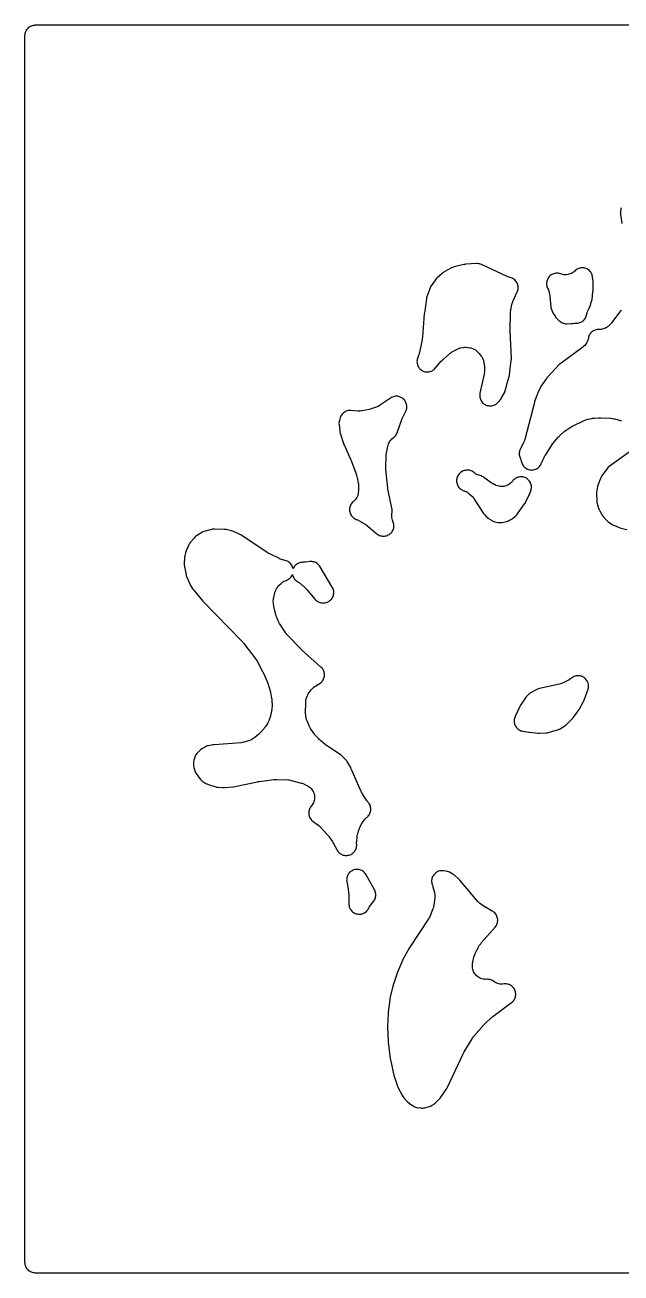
# Model space of a CAD drawing. Header units: millimetres. Extents: x 0 to 300, y 0 to 300.
# Drawn here: x -0.1 to 143.2, y -0.1 to 300.1 of the extents above; entities that cross this region are included whole.
import ezdxf

# ---------------------------------------------------------------- set-up
doc = ezdxf.new("R2010")
doc.units = ezdxf.units.MM
doc.layers.add('CUT', color=7, linetype='CONTINUOUS')

msp = doc.modelspace()

# ---------------------------------------------------------------- linework, layer by layer
at = {"layer": 'CUT'}
for points in [[(297.0775, -0.15), (3, -0.15), (2.4114, -0.15), (2.1053, -0.135), (1.8629, -0.099), (1.6252, -0.0395), (1.3944, 0.0431), (1.1729, 0.1479), (0.9627, 0.2738), (0.7659, 0.4198), (0.5844, 0.5844), (0.4198, 0.7659), (0.2738, 0.9627), (0.1479, 1.1729), (0.0431, 1.3944), (-0.0395, 1.6252), (-0.099, 1.8629), (-0.135, 2.1053), (-0.15, 2.4114), (-0.15, 297.5872), (-0.135, 297.8933), (-0.099, 298.1357), (-0.0395, 298.3734), (0.0431, 298.6041), (0.1479, 298.8256), (0.2738, 299.0358), (0.4198, 299.2326), (0.5844, 299.4142), (0.7659, 299.5787), (0.9627, 299.7247), (1.1729, 299.8507), (1.3944, 299.9554), (1.6252, 300.038), (1.8629, 300.0975), (2.1053, 300.1335), (2.1055, 300.1335), (2.1994, 300.1381), (2.4114, 300.1485), (297.5886, 300.1485)], [(143.182, 256.1521), (143.1476, 255.9074), (143.0737, 255.0935), (143.064, 254.8214), (143.0838, 254.5499), (143.3575, 252.4142)], [(143.199, 231.555), (143.0232, 231.2761), (143.0064, 231.2518), (142.9094, 231.1184), (140.8985, 228.4752), (140.7977, 228.3484), (140.7791, 228.3261), (140.5615, 228.0862), (140.5411, 228.0656), (140.4247, 227.9529), (140.2423, 227.7838), (140.1042, 227.6619), (140.079, 227.6407), (139.8094, 227.436), (139.5462, 227.2743), (139.2685, 227.1392), (138.9789, 227.0319), (138.6801, 226.9536), (138.3751, 226.905), (138.0668, 226.8865), (137.8946, 226.8931), (137.6522, 226.8907), (137.4112, 226.8648), (137.1739, 226.8157), (136.9424, 226.7438), (136.719, 226.6498), (136.5057, 226.5347), (136.3045, 226.3994), (136.1175, 226.2453), (135.9462, 226.0738), (135.7923, 225.8865), (135.6573, 225.6852), (135.5424, 225.4717), (135.4488, 225.2482), (135.3772, 225.0166), (135.3284, 224.7792), (135.3032, 224.6176), (135.2265, 224.3198), (135.1211, 224.031), (134.988, 223.7539), (134.8285, 223.491), (134.6441, 223.245), (134.4365, 223.0182), (134.1858, 222.793), (134.1604, 222.7723), (134.0153, 222.6601), (128.7469, 218.7861), (128.5785, 218.6507), (128.4225, 218.5013), (125.4849, 215.4345), (125.3468, 215.2777), (125.2223, 215.1099), (124.2257, 213.6427), (124.0646, 213.3698), (123.2055, 211.6779), (123.0893, 211.4118), (122.4089, 209.5684), (122.3347, 209.332), (120.0117, 200.4027), (119.959, 200.2194), (119.9488, 200.1869), (119.8158, 199.8296), (119.8024, 199.7983), (119.7224, 199.6252), (118.9638, 198.0861), (118.8686, 197.8671), (118.7947, 197.64), (118.7428, 197.4069), (118.7133, 197.1699), (118.7067, 196.9312), (118.7228, 196.6929), (118.7616, 196.4573), (118.8227, 196.2264), (118.9056, 196.0024), (118.9736, 195.8616), (118.9727, 195.8612), (118.9736, 195.8593), (119.1045, 195.5498), (119.1959, 195.2572), (119.2384, 195.0527), (119.2991, 194.8186), (119.3821, 194.5914), (119.4866, 194.3733), (119.6118, 194.1663), (119.7563, 193.9724), (119.919, 193.7934), (120.0981, 193.6309), (120.2922, 193.4865), (120.4992, 193.3615), (120.7174, 193.2571), (120.9447, 193.1743), (121.1788, 193.1138), (121.4178, 193.0763), (121.6592, 193.062), (121.9009, 193.0711), (122.1406, 193.1035), (122.376, 193.159), (122.605, 193.2369), (122.8254, 193.3366), (123.0351, 193.4571), (123.2322, 193.5973), (123.4148, 193.7559), (123.5812, 193.9314), (123.7299, 194.1222), (123.8594, 194.3264), (123.9686, 194.5422), (123.9929, 194.5966), (124.6899, 196.0826), (124.8042, 196.3066), (124.8869, 196.4559), (125.0161, 196.6718), (126.8119, 199.4568), (126.8998, 199.5871), (126.916, 199.6101), (127.1078, 199.8589), (127.1259, 199.8805), (127.2294, 199.9987), (128.1549, 201.0115), (128.2747, 201.1367), (128.358, 201.2198), (128.4835, 201.3394), (129.45, 202.2183), (129.6391, 202.3792), (129.771, 202.4841), (129.9704, 202.6321), (130.9498, 203.3102), (131.0734, 203.3922), (131.0959, 203.4065), (131.3523, 203.5555), (131.3758, 203.5679), (131.5083, 203.6347), (134.283, 204.9658), (134.4874, 205.0564), (134.5243, 205.0715), (134.9474, 205.2155), (134.9857, 205.226), (135.203, 205.2789), (136.1478, 205.479), (136.2879, 205.5059), (136.3131, 205.5102), (136.596, 205.5479), (136.6215, 205.5504), (136.7638, 205.5611), (137.8083, 205.6202), (138.0044, 205.6261), (138.1376, 205.6267), (138.3338, 205.6223), (140.7634, 205.5052), (140.9813, 205.4883), (141.02, 205.4841), (141.4509, 205.4125), (141.4889, 205.4039), (141.7005, 205.3493), (143.2622, 204.898)], [(145.12, 197.3378), (140.3299, 193.8846), (140.117, 193.7126), (139.9242, 193.5184), (139.7537, 193.3043), (138.511, 191.5546), (138.3966, 191.3784), (138.2974, 191.1931), (138.2142, 191.0002), (137.6807, 189.6057), (137.605, 189.3748), (137.552, 189.1376), (137.3016, 187.6867), (137.2701, 187.4178), (137.2678, 187.147), (137.3284, 185.8248), (137.3519, 185.5784), (137.3998, 185.3355), (137.7039, 184.1134), (137.7919, 183.8319), (137.9124, 183.5627), (138.4866, 182.4599), (138.6422, 182.2005), (138.828, 181.9619), (139.6184, 181.0645), (139.7713, 180.9056), (139.9377, 180.7608), (140.1161, 180.6313), (141.205, 179.9116), (141.401, 179.7946), (141.6067, 179.696), (142.7243, 179.2217), (142.9428, 179.1408), (143.1679, 179.0805), (144.5546, 178.7779)]]:
    msp.add_lwpolyline(points, dxfattribs=at)
for points in [[(94.1097, 219.1514), (94.1229, 218.9091), (94.1594, 218.6692), (94.219, 218.434), (94.3012, 218.2057), (94.405, 217.9865), (94.5297, 217.7783), (94.6739, 217.5832), (94.8364, 217.403), (95.0156, 217.2394), (95.2098, 217.0939), (95.4171, 216.968), (95.6357, 216.8627), (95.8635, 216.7791), (96.0983, 216.7181), (96.338, 216.68), (96.5801, 216.6654), (96.8226, 216.6743), (97.0631, 216.7066), (97.2993, 216.7622), (97.529, 216.8403), (97.75, 216.9404), (97.9603, 217.0614), (98.1579, 217.2022), (98.3409, 217.3616), (98.5075, 217.5379), (99.9524, 219.2229), (100.1393, 219.4253), (100.271, 219.5578), (100.4721, 219.7459), (101.9458, 221.0255), (102.0842, 221.14), (102.1094, 221.1598), (102.4017, 221.3682), (102.4287, 221.3855), (102.582, 221.479), (103.4817, 221.9983), (103.6574, 222.0936), (103.6892, 222.1098), (104.025, 222.2585), (104.3748, 222.3706), (104.4093, 222.3797), (104.6038, 222.4253), (105.1084, 222.5295), (105.2816, 222.561), (105.3126, 222.5659), (105.6343, 222.6014), (105.9295, 222.6061), (106.2521, 222.5808), (106.2833, 222.5769), (106.4574, 222.5508), (106.7876, 222.4935), (106.9682, 222.4576), (107.0002, 222.4503), (107.0652, 222.4324), (107.4736, 222.2879), (107.649, 222.2209), (107.68, 222.2081), (107.8951, 222.1068), (108.1508, 221.9448), (108.4175, 221.7365), (108.4424, 221.715), (108.5788, 221.5913), (108.9272, 221.2594), (109.0733, 221.1123), (109.0986, 221.0853), (109.3439, 220.7936), (109.5554, 220.4765), (109.5742, 220.4446), (109.6746, 220.2631), (109.8409, 219.9419), (109.9269, 219.7643), (109.9415, 219.7323), (110.0734, 219.3945), (110.1691, 219.0448), (110.1766, 219.0104), (110.2135, 218.8166), (110.2953, 218.3162), (110.3207, 218.1321), (110.3244, 218.0992), (110.3477, 217.7285), (110.3481, 217.6953), (110.346, 217.5095), (110.3118, 216.5665), (110.3017, 216.3965), (110.2992, 216.3661), (110.2561, 216.0284), (110.2508, 215.9984), (110.2178, 215.8313), (109.2654, 211.5317), (109.2242, 211.2903), (109.2068, 211.046), (109.2135, 210.8011), (109.244, 210.5581), (109.2982, 210.3193), (109.3754, 210.0869), (109.4751, 209.8632), (109.5962, 209.6503), (109.7375, 209.4502), (109.8977, 209.265), (110.0753, 209.0963), (110.2685, 208.9458), (110.4755, 208.815), (110.6943, 208.705), (110.9229, 208.6169), (111.1589, 208.5517), (111.4002, 208.5098), (111.6445, 208.4918), (111.8893, 208.4977), (112.1324, 208.5276), (112.3714, 208.5811), (112.604, 208.6578), (112.828, 208.7568), (113.0412, 208.8773), (113.2416, 209.0181), (113.4273, 209.1778), (113.5965, 209.3549), (114.2392, 210.0974), (114.4086, 210.3166), (114.5528, 210.5532), (115.0123, 211.4111), (115.1183, 211.6352), (115.2017, 211.8686), (115.5366, 212.9774), (115.5373, 212.9793), (115.6095, 213.1816), (115.664, 213.3894), (115.6716, 213.4244), (116.3073, 215.5291), (116.3637, 215.7523), (116.3992, 215.9797), (116.7887, 219.5352), (116.8022, 219.7231), (116.8014, 219.9116), (116.523, 226.5863), (116.5201, 226.6894), (116.5191, 226.7598), (116.5191, 226.8632), (116.5708, 230.7196), (116.5774, 230.8972), (116.5793, 230.9289), (116.6177, 231.282), (116.6226, 231.3134), (116.6543, 231.4883), (116.9437, 232.8945), (116.9923, 233.1008), (117.002, 233.1373), (117.1336, 233.5399), (117.1474, 233.575), (117.23, 233.7701), (118.1371, 235.7529), (118.1836, 235.848), (118.2812, 236.0753), (118.3559, 236.3112), (118.4069, 236.5533), (118.4337, 236.7992), (118.4361, 237.0466), (118.4141, 237.293), (118.3677, 237.5361), (118.2976, 237.7733), (118.2044, 238.0025), (118.0889, 238.2214), (117.9524, 238.4277), (117.7962, 238.6196), (117.6218, 238.795), (117.4309, 238.9524), (117.2254, 239.0901), (117.0072, 239.2069), (116.7786, 239.3015), (116.5418, 239.373), (116.317, 239.429), (116.0068, 239.5385), (115.9772, 239.5505), (115.8131, 239.622), (109.6143, 242.5011), (109.3827, 242.5949), (109.1429, 242.6651), (108.8973, 242.711), (108.6483, 242.7322), (108.3984, 242.7284), (105.8196, 242.5602), (105.6138, 242.5382), (105.4105, 242.4992), (103.0756, 241.9506), (102.8609, 241.8899), (102.6525, 241.8103), (102.452, 241.7125), (100.6468, 240.7295), (100.4686, 240.6226), (100.2998, 240.5013), (100.1417, 240.3664), (98.908, 239.2214), (98.7307, 239.0392), (98.5729, 238.8401), (97.5042, 237.3408), (97.373, 237.1364), (97.2623, 236.9203), (97.173, 236.6945), (96.5003, 234.716), (96.4369, 234.4973), (96.3937, 234.2739), (95.8884, 230.8273), (95.8839, 230.7956), (95.8832, 230.7899), (95.8689, 230.656), (95.4269, 225.0666), (95.4025, 224.843), (95.3813, 224.6916), (95.3435, 224.4697), (94.7087, 221.3216), (94.6708, 221.1534), (94.6633, 221.1235), (94.5645, 220.7934), (94.5543, 220.7643), (94.4936, 220.603), (94.2907, 220.0991), (94.2111, 219.8699), (94.1541, 219.634), (94.1202, 219.3938)], [(125.9322, 235.6306), (125.9756, 235.4623), (125.9827, 235.432), (126.0461, 235.0903), (126.0503, 235.0595), (126.07, 234.8868), (126.2996, 232.3588), (126.3302, 232.1346), (126.381, 231.9141), (126.4515, 231.6991), (126.6603, 231.1478), (126.7691, 230.9017), (126.9036, 230.6687), (127.309, 230.0467), (127.4334, 229.876), (127.4635, 229.8295), (127.6017, 229.653), (127.7552, 229.4895), (127.9227, 229.3405), (128.0185, 229.2626), (128.2553, 229.0268), (128.4257, 228.8721), (128.6096, 228.7337), (128.8055, 228.6127), (129.0117, 228.5104), (129.0846, 228.4782), (129.3363, 228.3832), (129.5968, 228.3158), (129.863, 228.2767), (130.1318, 228.2665), (131.1116, 228.282), (131.3298, 228.295), (131.546, 228.327), (131.5711, 228.3319), (131.6388, 228.344), (131.956, 228.3857), (132.2655, 228.3967), (132.3014, 228.3945), (132.5505, 228.3914), (132.7987, 228.413), (133.0435, 228.4593), (133.2824, 228.5297), (133.5132, 228.6236), (133.7335, 228.7399), (133.9411, 228.8776), (134.1339, 229.0353), (134.3102, 229.2113), (134.468, 229.4041), (134.6059, 229.6116), (134.7224, 229.8318), (134.8164, 230.0624), (134.887, 230.3013), (134.9335, 230.5461), (134.9432, 230.6157), (135.0154, 230.9159), (135.1168, 231.2077), (135.2587, 231.515), (135.2739, 231.5442), (135.3633, 231.7053), (135.5264, 231.9831), (135.6585, 232.2414), (135.7598, 232.5133), (136.1168, 233.673), (136.1728, 233.8887), (136.2094, 234.1086), (136.4296, 235.9317), (136.4475, 236.2018), (136.4711, 238.1857), (136.4505, 238.5372), (136.3204, 239.5401), (136.277, 239.7809), (136.2104, 240.0163), (136.121, 240.2441), (136.0099, 240.4621), (135.8779, 240.6681), (135.7264, 240.8603), (135.5569, 241.0367), (135.3709, 241.1957), (135.1703, 241.3358), (134.957, 241.4556), (134.7329, 241.5539), (134.5003, 241.6299), (134.2614, 241.6828), (134.0185, 241.7121), (133.7739, 241.7175), (133.5299, 241.6989), (133.2889, 241.6566), (133.0532, 241.591), (132.8251, 241.5026), (132.6066, 241.3923), (132.4, 241.2612), (132.2073, 241.1106), (132.0301, 240.9418), (131.9918, 240.9016), (131.7586, 240.7002), (131.5069, 240.5227), (131.2389, 240.3706), (130.9574, 240.2455), (130.665, 240.1486), (130.3645, 240.0807), (130.0588, 240.0425), (129.7508, 240.0345), (129.4435, 240.0566), (129.1399, 240.1087), (128.8428, 240.1902), (128.6641, 240.2587), (128.4353, 240.3339), (128.2004, 240.3867), (127.9615, 240.4168), (127.7208, 240.4237), (127.4806, 240.4074), (127.243, 240.368), (127.0103, 240.306), (126.7847, 240.2219), (126.5682, 240.1165), (126.3629, 239.9907), (126.1706, 239.8458), (125.9931, 239.6831), (125.8322, 239.504), (125.6891, 239.3103), (125.5654, 239.1037), (125.4622, 238.8861), (125.3803, 238.6597), (125.3207, 238.4264), (125.2837, 238.1885), (125.2698, 237.9481), (125.2791, 237.7075), (125.3115, 237.4689), (125.3667, 237.2345), (125.4442, 237.0065), (125.5432, 236.787), (125.5896, 236.6964), (125.7131, 236.3817), (125.7236, 236.3506), (125.778, 236.1749)], [(78.2589, 184.8283), (78.1428, 184.6153), (78.048, 184.392), (77.9752, 184.1605), (77.9252, 183.9231), (77.8985, 183.6819), (77.8953, 183.4393), (77.9156, 183.1976), (77.9592, 182.9589), (78.0258, 182.7256), (78.1147, 182.4998), (78.225, 182.2838), (78.3558, 182.0794), (78.5057, 181.8887), (78.6735, 181.7134), (78.8574, 181.5552), (79.0558, 181.4155), (79.2668, 181.2958), (79.4884, 181.1971), (79.599, 181.1541), (79.6345, 181.1379), (79.8311, 181.0409), (80.674, 180.5941), (80.7709, 180.5335), (81.4818, 180.1367), (81.6152, 180.0484), (81.6414, 180.0292), (81.7855, 179.9179), (84.4978, 177.7171), (84.692, 177.5745), (84.8991, 177.4512), (85.117, 177.3484), (85.3439, 177.2671), (85.5775, 177.208), (85.8157, 177.1717), (86.0563, 177.1585), (86.2971, 177.1685), (86.5358, 177.2017), (86.7702, 177.2576), (86.9981, 177.3359), (87.2174, 177.4358), (87.4261, 177.5563), (87.6222, 177.6963), (87.8039, 177.8546), (87.9696, 178.0296), (88.1176, 178.2198), (88.2466, 178.4233), (88.3554, 178.6383), (88.443, 178.8628), (88.5086, 179.0947), (88.5516, 179.3318), (88.5715, 179.572), (88.5682, 179.8129), (88.5418, 180.0525), (88.4923, 180.2883), (88.4205, 180.5183), (88.3309, 180.7306), (88.222, 181.0312), (88.145, 181.3363), (88.0988, 181.6475), (88.0826, 181.992), (88.0826, 182.0255), (88.0879, 182.213), (88.1416, 183.2273), (88.1435, 183.4489), (88.1258, 183.6698), (88.0886, 183.8882), (87.1708, 188.13), (87.1328, 188.3327), (87.1107, 188.471), (87.0839, 188.6755), (86.6167, 193.1921), (86.5994, 193.4377), (86.5932, 193.6047), (86.592, 193.8509), (86.6634, 196.371), (86.6727, 196.5494), (86.6751, 196.5813), (86.7191, 196.9357), (86.7246, 196.9672), (86.7592, 197.1425), (87.1338, 198.8266), (87.1755, 198.9955), (87.1837, 199.0255), (87.2817, 199.3298), (87.3965, 199.598), (87.5356, 199.8543), (87.6979, 200.0967), (87.882, 200.323), (88.0862, 200.5313), (88.3088, 200.7198), (88.4019, 200.7848), (88.6039, 200.9419), (88.7888, 201.1188), (88.9546, 201.3136), (89.0996, 201.5244), (89.2224, 201.7489), (89.3215, 201.9848), (90.5707, 205.4419), (90.6508, 205.6449), (90.7091, 205.781), (90.8009, 205.9789), (91.4065, 207.1918), (91.5043, 207.4142), (91.5801, 207.6451), (91.6332, 207.8822), (91.6629, 208.1234), (91.6691, 208.3663), (91.6517, 208.6087), (91.6109, 208.8483), (91.5469, 209.0827), (91.4605, 209.3099), (91.3525, 209.5275), (91.2238, 209.7337), (91.0758, 209.9264), (90.9097, 210.1038), (90.7272, 210.2642), (90.53, 210.4062), (90.3199, 210.5283), (90.0989, 210.6295), (89.8692, 210.7088), (89.6329, 210.7653), (89.3922, 210.7987), (89.1494, 210.8085), (88.9067, 210.7947), (88.6666, 210.7574), (88.4312, 210.697), (88.2028, 210.614), (87.9836, 210.5092), (87.7755, 210.3837), (87.5806, 210.2385), (87.4468, 210.1283), (87.4209, 210.109), (87.2732, 210.0043), (85.3524, 208.7117), (85.168, 208.5953), (85.1345, 208.5755), (84.747, 208.3757), (84.7115, 208.36), (84.5097, 208.2773), (83.3101, 207.8263), (83.1628, 207.7744), (83.1362, 207.7656), (82.8356, 207.6804), (82.8084, 207.6739), (82.6557, 207.6407), (80.926, 207.3028), (80.752, 207.273), (80.7207, 207.2684), (80.3978, 207.2364), (80.0732, 207.2349), (80.0417, 207.2363), (79.8655, 207.2479), (78.265, 207.3917), (78.0215, 207.4016), (77.7782, 207.3878), (77.5373, 207.3504), (77.3013, 207.2897), (77.0723, 207.2063), (76.8525, 207.101), (76.644, 206.9748), (76.4488, 206.8289), (76.2687, 206.6647), (76.1055, 206.4837), (75.9607, 206.2877), (75.8356, 206.0785), (75.7315, 205.8582), (75.6494, 205.6287), (75.458, 204.9993), (75.3972, 204.7555), (75.361, 204.5069), (75.3501, 204.2559), (75.3643, 204.0051), (75.5289, 202.4743), (75.5709, 202.2139), (75.6401, 201.9594), (76.5484, 199.2016), (76.6467, 198.9499), (78.13, 195.684), (78.1845, 195.5578), (78.22, 195.4713), (78.2699, 195.3432), (79.5393, 191.8977), (79.5866, 191.761), (79.5947, 191.7363), (79.6734, 191.4579), (79.6795, 191.4327), (79.7108, 191.2915), (79.9798, 189.9548), (80.017, 189.7376), (80.0224, 189.6987), (80.0581, 189.2596), (80.059, 189.2204), (80.0574, 189), (80.0176, 187.9133), (80.0061, 187.7263), (80.0032, 187.693), (79.9564, 187.352), (79.8829, 187.0467), (79.7793, 186.7503), (79.6466, 186.4657), (79.4863, 186.1957), (79.2998, 185.9431), (79.089, 185.7104), (78.8337, 185.4795), (78.832, 185.4782), (78.8331, 185.4768), (78.7224, 185.3866), (78.55, 185.2158), (78.395, 185.0291)], [(106.3438, 187.6048), (106.5247, 187.4714), (106.5477, 187.4527), (106.6742, 187.3458), (107.2074, 186.8744), (107.3335, 186.7577), (107.3556, 186.7363), (107.572, 186.5063), (107.7666, 186.2575), (107.7844, 186.2325), (107.8806, 186.0902), (110.1168, 182.6162), (110.2468, 182.4328), (110.3928, 182.2619), (110.7331, 181.8979), (110.9498, 181.6924), (111.1894, 181.5141), (112.0136, 180.9742), (112.2081, 180.859), (112.4124, 180.7618), (112.6245, 180.6835), (112.8429, 180.6247), (113.5212, 180.4744), (113.781, 180.4311), (114.0439, 180.4154), (114.307, 180.4274), (114.5674, 180.467), (115.655, 180.6916), (115.9046, 180.7567), (116.1462, 180.8472), (116.3772, 180.9622), (116.8891, 181.2508), (117.0997, 181.3838), (117.296, 181.5371), (117.9025, 182.0613), (118.1207, 182.2744), (118.3112, 182.5125), (119.9862, 184.889), (120.0883, 185.046), (120.1783, 185.2103), (121.0339, 186.9196), (121.1339, 187.1469), (121.4745, 188.0388), (121.5501, 188.27), (121.6028, 188.5074), (121.6323, 188.7488), (121.6381, 188.992), (121.6204, 189.2345), (121.5791, 189.4742), (121.5147, 189.7088), (121.4278, 189.9359), (121.3193, 190.1536), (121.1901, 190.3597), (121.0416, 190.5522), (120.875, 190.7294), (120.692, 190.8896), (120.4942, 191.0313), (120.2837, 191.153), (120.0623, 191.2537), (119.8322, 191.3325), (119.5955, 191.3885), (119.3545, 191.4212), (119.1115, 191.4304), (118.8687, 191.4159), (118.6285, 191.3779), (118.3931, 191.3167), (118.1647, 191.2329), (117.9456, 191.1274), (117.7378, 191.001), (117.5432, 190.8551), (117.3638, 190.6909), (117.2011, 190.5101), (117.0651, 190.3432), (116.9466, 190.2049), (116.9249, 190.1807), (116.6892, 189.943), (116.4542, 189.748), (116.178, 189.5609), (115.8633, 189.3895), (115.5618, 189.2611), (115.2753, 189.1702), (114.9814, 189.1071), (114.6828, 189.0724), (114.3823, 189.0663), (114.0825, 189.0889), (113.7863, 189.1401), (113.4964, 189.2193), (113.1883, 189.336), (113.1589, 189.3488), (112.9963, 189.4241), (112.594, 189.6223), (112.4471, 189.6988), (112.4211, 189.7131), (112.1382, 189.885), (112.1136, 189.9015), (111.9781, 189.9967), (110.2104, 191.2978), (110.0147, 191.428), (109.8077, 191.5394), (109.5911, 191.6308), (108.7648, 191.9346), (108.7416, 191.9437), (108.5063, 192.0228), (108.2802, 192.0746), (108.1209, 192.2257), (107.9306, 192.3742), (107.8297, 192.4454), (107.8065, 192.4633), (107.7829, 192.4824), (107.5831, 192.6281), (107.37, 192.7534), (107.1455, 192.857), (106.9119, 192.9379), (106.6715, 192.9954), (106.4265, 193.0288), (106.1795, 193.0379), (105.9327, 193.0226), (105.6887, 192.9829), (105.4498, 192.9193), (105.2183, 192.8325), (104.9965, 192.7232), (104.7867, 192.5925), (104.5907, 192.4417), (104.4106, 192.2724), (104.3312, 192.1898), (104.1719, 192.0076), (104.0311, 191.8109), (103.9099, 191.6015), (103.8095, 191.3813), (103.7309, 191.1525), (103.6748, 190.9171), (103.6417, 190.6775), (103.6319, 190.4357), (103.6456, 190.1941), (103.6825, 189.955), (103.7423, 189.7206), (103.8246, 189.493), (103.9285, 189.2745), (104.053, 189.067), (104.1969, 188.8725), (104.359, 188.6929), (104.5377, 188.5298), (104.7314, 188.3847), (104.9381, 188.259), (105.1561, 188.1539), (105.3831, 188.0704), (105.481, 188.0396), (105.5091, 188.0301), (105.5846, 188.0008), (105.8136, 187.9244), (106.0411, 187.8722), (106.1516, 187.7618)], [(38.582, 167.9163), (38.6424, 167.6776), (38.7259, 167.446), (39.4709, 165.6621), (39.5605, 165.4706), (39.666, 165.2873), (40.2223, 164.4094), (40.417, 164.1429), (42.5993, 161.5357), (42.622, 161.5089), (42.6262, 161.5041), (42.7263, 161.3946), (52.0587, 151.7766), (52.2105, 151.6105), (52.3101, 151.4946), (52.4517, 151.3197), (55.3261, 147.5409), (55.4831, 147.3181), (55.584, 147.1633), (55.7244, 146.9297), (57.0042, 144.6142), (57.086, 144.4576), (57.1391, 144.3499), (57.2134, 144.1895), (58.0353, 142.3019), (58.1094, 142.1187), (58.1564, 141.993), (58.2207, 141.8061), (58.7257, 140.2035), (58.7845, 139.9961), (58.8204, 139.8542), (58.8673, 139.6437), (59.1442, 138.2054), (59.1691, 138.0609), (59.1731, 138.0349), (59.2059, 137.7435), (59.2078, 137.7172), (59.2156, 137.5708), (59.256, 136.3745), (59.2578, 136.1986), (59.2574, 136.1672), (59.2363, 135.8161), (59.2329, 135.7849), (59.21, 135.6105), (59.045, 134.5467), (59.0144, 134.3757), (59.0082, 134.3453), (58.9235, 134.0085), (58.9145, 133.9788), (58.8605, 133.8137), (58.5486, 132.9296), (58.4838, 132.7594), (58.4715, 132.7292), (58.3176, 132.3992), (58.3025, 132.3704), (58.2137, 132.2114), (57.7589, 131.4415), (57.6584, 131.2808), (57.6398, 131.2526), (57.4152, 130.9476), (57.3938, 130.9214), (57.2703, 130.7777), (56.5093, 129.937), (56.4141, 129.8357), (56.3967, 129.8178), (56.1953, 129.6261), (56.1767, 129.6096), (56.0708, 129.5194), (55.1071, 128.7292), (54.893, 128.5662), (54.7439, 128.4609), (54.5188, 128.3136), (54.4858, 128.2937), (54.2896, 128.1831), (54.2541, 128.1645), (53.8437, 127.9797), (53.8062, 127.9654), (53.5934, 127.8918), (52.7613, 127.6317), (52.554, 127.5734), (52.5168, 127.564), (52.0941, 127.4835), (52.056, 127.4785), (51.8419, 127.4566), (45.3068, 126.9767), (44.9998, 126.9349), (43.9703, 126.7291), (43.7278, 126.6679), (43.4927, 126.5828), (43.2673, 126.4746), (42.5424, 126.0809), (42.3393, 125.9578), (42.1488, 125.8159), (41.9726, 125.6566), (41.3144, 125.002), (41.1557, 124.8286), (41.014, 124.6411), (40.8905, 124.441), (40.7864, 124.2303), (40.6665, 123.956), (40.5821, 123.7349), (40.519, 123.5068), (40.4778, 123.2738), (40.4092, 122.7401), (40.3888, 122.4405), (40.4045, 122.1407), (40.4772, 121.498), (40.5221, 121.2307), (40.5958, 120.9699), (40.751, 120.516), (40.8565, 120.256), (40.9905, 120.0094), (41.1514, 119.7794), (42.0703, 118.6109), (42.2466, 118.4099), (42.4433, 118.2289), (42.6582, 118.0699), (43.1236, 117.7626), (43.3276, 117.6415), (43.5422, 117.5402), (43.7653, 117.4597), (45.7338, 116.8538), (46.0087, 116.7859), (46.2895, 116.7496), (47.4378, 116.6668), (47.6388, 116.6604), (47.8398, 116.6702), (50.0317, 116.8658), (50.3277, 116.9102), (55.7916, 118.0678), (55.9382, 118.0958), (56.0382, 118.1129), (56.1858, 118.1351), (59.7266, 118.5949), (59.8875, 118.6123), (59.9163, 118.6148), (60.2394, 118.6287), (60.2684, 118.6287), (60.4301, 118.6251), (63.0403, 118.5117), (63.2415, 118.4975), (63.2773, 118.4941), (63.6758, 118.4334), (63.7111, 118.4261), (63.9073, 118.3798), (66.2632, 117.7567), (66.4603, 117.6988), (66.4951, 117.6875), (66.8783, 117.5397), (66.9117, 117.5246), (67.0966, 117.4352), (67.7092, 117.118), (67.8694, 117.0301), (67.8976, 117.0137), (68.1795, 116.8309), (68.4192, 116.6399), (68.6392, 116.4265), (68.8374, 116.1927), (69.0118, 115.9407), (69.1609, 115.6729), (69.2832, 115.3919), (69.3776, 115.1003), (69.4432, 114.8009), (69.4793, 114.4966), (69.4856, 114.1902), (69.4621, 113.8846), (69.4089, 113.5828), (69.3266, 113.2875), (69.2159, 113.0017), (69.078, 112.728), (68.914, 112.4691), (68.7076, 112.2041), (68.7062, 112.2025), (68.7072, 112.2016), (68.6106, 112.0895), (68.4725, 111.8944), (68.3537, 111.687), (68.2552, 111.4693), (68.178, 111.2431), (68.1227, 111.0106), (68.0899, 110.7739), (68.0798, 110.5351), (68.0926, 110.2965), (68.1281, 110.0602), (68.186, 109.8283), (68.2658, 109.603), (68.3667, 109.3864), (68.4878, 109.1804), (68.6281, 108.9869), (68.7862, 108.8077), (68.9607, 108.6444), (69.15, 108.4985), (70.0209, 107.8913), (70.1768, 107.7765), (70.2041, 107.7553), (70.497, 107.5025), (70.5219, 107.4786), (70.6582, 107.3412), (72.5672, 105.3143), (72.7167, 105.1457), (72.8147, 105.0283), (72.9538, 104.851), (73.5829, 103.9976), (73.7327, 103.7785), (73.8291, 103.6264), (73.9631, 103.3972), (74.9146, 101.6288), (75.0394, 101.4217), (75.1836, 101.2275), (75.3459, 101.0482), (75.5247, 100.8854), (75.7185, 100.7406), (75.9253, 100.6153), (76.1433, 100.5105), (76.3704, 100.4273), (76.6045, 100.3664), (76.8433, 100.3284), (77.0847, 100.3137), (77.3264, 100.3223), (77.5662, 100.3543), (77.8017, 100.4093), (78.0308, 100.4868), (78.2513, 100.5861), (78.4612, 100.7062), (78.6586, 100.846), (78.8415, 101.0043), (79.0082, 101.1794), (79.1573, 101.3699), (79.2872, 101.5739), (79.3968, 101.7895), (79.4851, 102.0147), (79.5512, 102.2473), (79.5945, 102.4853), (79.6146, 102.7263), (79.6113, 102.9681), (79.6089, 103.0067), (79.6027, 103.1567), (79.6021, 103.1835), (79.6075, 103.4835), (79.6091, 103.5103), (79.6208, 103.6599), (79.7343, 104.8124), (79.7547, 104.9801), (79.759, 105.01), (79.8222, 105.3417), (79.8292, 105.3711), (79.8719, 105.5346), (80.1486, 106.5024), (80.1729, 106.5802), (80.3504, 107.0536), (80.3587, 107.0721), (80.4371, 107.2353), (80.8087, 107.9642), (80.8813, 108.0997), (80.8948, 108.1237), (81.0435, 108.3642), (81.2113, 108.5917), (81.2286, 108.6132), (81.3273, 108.7311), (81.6057, 109.0501), (81.7272, 109.1827), (81.7495, 109.2059), (81.9897, 109.433), (82.0419, 109.4736), (82.2282, 109.6339), (82.3979, 109.8117), (82.5493, 110.0054), (82.6809, 110.2129), (82.7916, 110.4324), (82.8801, 110.6617), (82.9457, 110.8986), (82.9877, 111.1408), (83.0057, 111.386), (82.9996, 111.6317), (82.9694, 111.8756), (82.9153, 112.1154), (82.838, 112.3487), (82.7381, 112.5733), (82.6167, 112.787), (82.4748, 112.9878), (82.3424, 113.1407), (82.1246, 113.4175), (82.106, 113.4436), (82.0054, 113.5921), (81.0039, 115.1503), (80.9252, 115.2783), (80.9115, 115.3016), (80.7698, 115.5666), (80.7581, 115.5908), (80.6953, 115.7274), (78.3161, 121.1881), (78.1832, 121.4499), (77.3355, 122.902), (77.2194, 123.0826), (77.0882, 123.2525), (76.943, 123.4106), (76.0615, 124.2908), (75.8678, 124.465), (75.6571, 124.6181), (72.5609, 126.6298), (72.3825, 126.7531), (72.2639, 126.8404), (72.093, 126.9738), (71.0132, 127.8684), (70.8077, 128.0517), (70.673, 128.1811), (70.4816, 128.3791), (69.5883, 129.3731), (69.4973, 129.4783), (69.4813, 129.4974), (69.3113, 129.7175), (69.2968, 129.7378), (69.218, 129.8524), (68.5405, 130.8783), (68.4536, 131.0164), (68.4386, 131.0414), (68.2832, 131.328), (68.2704, 131.3543), (68.2022, 131.5024), (67.6775, 132.7108), (67.6107, 132.8753), (67.5994, 132.905), (67.4983, 133.2155), (67.427, 133.5341), (67.4215, 133.5654), (67.3951, 133.7411), (67.3703, 133.9381), (67.3471, 134.1898), (67.3372, 134.361), (67.3311, 134.6137), (67.3538, 137.0218), (67.3614, 137.2273), (67.3637, 137.2639), (67.4086, 137.639), (67.4943, 138.0069), (67.5046, 138.0421), (67.5675, 138.2379), (67.7175, 138.6638), (67.7751, 138.8167), (67.7859, 138.8438), (67.9099, 139.1172), (68.0443, 139.356), (68.2138, 139.6038), (68.2313, 139.6272), (68.3321, 139.7557), (68.7719, 140.2919), (68.8834, 140.4217), (68.9038, 140.4444), (69.1246, 140.6683), (69.3437, 140.8535), (69.6014, 141.0336), (69.6273, 141.05), (69.7738, 141.1382), (70.4102, 141.5016), (70.544, 141.5734), (70.7496, 141.6967), (70.9425, 141.8392), (71.1208, 141.9995), (71.283, 142.1761), (71.4275, 142.3675), (71.553, 142.5719), (71.6583, 142.7873), (71.7425, 143.0118), (71.8048, 143.2434), (71.8447, 143.4798), (71.8617, 143.719), (71.8557, 143.9587), (71.8268, 144.1968), (71.7752, 144.431), (71.7014, 144.6591), (71.606, 144.8792), (71.4901, 145.0891), (71.3545, 145.2869), (71.2007, 145.4708), (71.0299, 145.6391), (66.2661, 149.9038), (66.1617, 150.001), (66.092, 150.0683), (65.9914, 150.1693), (62.947, 153.3433), (62.8255, 153.4763), (62.8043, 153.5006), (62.5811, 153.7832), (62.5623, 153.8094), (62.4612, 153.9585), (61.0596, 156.1339), (60.9719, 156.2769), (60.9568, 156.3028), (60.8011, 156.6), (60.7883, 156.6271), (60.7206, 156.7806), (60.3818, 157.597), (60.3284, 157.7332), (60.3193, 157.7577), (60.2286, 158.0356), (60.2215, 158.0608), (60.1843, 158.2023), (59.6962, 160.2201), (59.6579, 160.3967), (59.6518, 160.4284), (59.6011, 160.7861), (59.5981, 160.8183), (59.5857, 160.9985), (59.5694, 161.3641), (59.5656, 161.5317), (59.5656, 161.5616), (59.5795, 161.8695), (59.6207, 162.1749), (59.626, 162.2044), (59.6595, 162.3686), (59.9145, 163.4896), (59.9601, 163.6693), (59.969, 163.7012), (60.077, 164.0243), (60.2163, 164.3351), (60.2313, 164.3646), (60.3134, 164.5165), (60.4081, 164.6723), (60.4269, 164.7014), (60.6355, 164.9913), (60.873, 165.2579), (60.8974, 165.2826), (61.0375, 165.4173), (61.4259, 165.7717), (61.5672, 165.8943), (61.593, 165.9155), (61.8688, 166.1208), (62.1378, 166.2821), (62.4215, 166.4157), (62.6815, 166.5078), (62.9093, 166.6014), (63.1269, 166.717), (63.332, 166.8535), (63.5227, 167.0094), (63.6972, 167.1834), (63.8536, 167.3737), (63.9906, 167.5785), (64.1067, 167.7957), (64.1728, 167.9554), (64.1993, 167.8033), (64.2663, 167.5635), (64.3568, 167.3316), (64.4699, 167.1098), (64.6045, 166.9004), (64.7593, 166.7054), (64.9327, 166.5267), (65.123, 166.3662), (65.3284, 166.2254), (65.4709, 166.1473), (65.4702, 166.1459), (65.472, 166.1449), (65.7478, 165.9776), (66.0067, 165.7853), (66.031, 165.7655), (66.1642, 165.6512), (67.2916, 164.6375), (67.4442, 164.4923), (67.545, 164.3908), (67.6892, 164.2373), (67.873, 164.0303), (69.6474, 161.9444), (69.8135, 161.7673), (69.996, 161.6072), (70.1931, 161.4655), (70.4031, 161.3437), (70.6239, 161.2427), (70.8534, 161.1637), (71.0896, 161.1073), (71.3301, 161.074), (71.5726, 161.0643), (71.815, 161.0781), (72.0549, 161.1154), (72.2901, 161.1757), (72.5182, 161.2586), (72.6061, 161.3006), (72.6586, 161.3219), (72.8763, 161.4361), (73.0817, 161.5712), (73.2729, 161.7258), (73.4479, 161.8984), (73.6052, 162.0874), (73.7431, 162.2909), (73.8603, 162.5069), (73.9558, 162.7335), (74.0286, 162.9683), (74.0779, 163.2091), (74.1034, 163.4536), (74.1047, 163.6995), (74.0819, 163.9442), (74.0351, 164.1856), (73.9649, 164.4212), (73.8719, 164.6487), (73.7569, 164.866), (70.8235, 169.808), (70.6913, 170.0082), (70.5405, 170.1948), (70.3725, 170.3661), (70.1888, 170.5205), (69.9912, 170.6566), (69.7814, 170.7731), (69.5615, 170.869), (69.3333, 170.9433), (69.0991, 170.9954), (68.861, 171.0249), (68.6211, 171.0313), (68.3817, 171.0148), (67.3166, 170.8895), (67.0979, 170.8703), (66.9492, 170.8616), (66.7298, 170.8551), (66.6377, 170.8551), (66.389, 170.8427), (66.1428, 170.8057), (65.9015, 170.7443), (65.6675, 170.6592), (65.4432, 170.5513), (65.2307, 170.4216), (65.0321, 170.2714), (64.8494, 170.1022), (64.6845, 169.9157), (64.539, 169.7137), (64.4143, 169.4982), (64.3117, 169.2716), (64.2698, 169.479), (64.1976, 169.7146), (64.1025, 169.9418), (63.9855, 170.1586), (63.8477, 170.3629), (63.6905, 170.5525), (63.5154, 170.7258), (63.324, 170.881), (63.1184, 171.0166), (62.9004, 171.1314), (62.6721, 171.2241), (62.4358, 171.2939), (61.8464, 171.4368), (61.6505, 171.49), (61.6158, 171.5004), (61.2341, 171.6381), (61.2007, 171.6523), (61.016, 171.7364), (58.6994, 172.8684), (58.4785, 172.9857), (58.3313, 173.0702), (58.1187, 173.2019), (51.7259, 177.4633), (51.553, 177.5687), (51.3721, 177.6598), (50.0089, 178.2782), (49.7662, 178.3734), (49.5149, 178.4428), (48.2066, 178.7316), (47.9634, 178.7728), (47.7174, 178.7898), (45.3957, 178.836), (45.1756, 178.8307), (44.9568, 178.806), (44.7411, 178.7622), (43.1451, 178.3642), (42.8841, 178.2838), (42.6333, 178.1753), (42.3959, 178.0401), (41.0912, 177.1994), (40.8839, 177.0503), (40.6929, 176.8809), (40.5202, 176.6929), (39.6034, 175.5864), (39.4722, 175.4131), (39.3564, 175.2291), (39.2571, 175.0357), (38.6083, 173.6246), (38.5126, 173.3846), (38.4423, 173.136), (38.3016, 172.519), (38.2625, 172.3051), (38.2422, 172.0885), (38.1582, 170.4124), (38.1564, 170.2053), (38.1718, 169.9988), (38.2042, 169.7943)], [(117.465, 132.8146), (117.4641, 132.5718), (117.4867, 132.3301), (117.5327, 132.0917), (117.6016, 131.8589), (117.6927, 131.6339), (117.8052, 131.4187), (117.9381, 131.2155), (118.09, 131.0262), (118.2596, 130.8525), (118.4453, 130.696), (118.6452, 130.5583), (118.8576, 130.4407), (119.0803, 130.3441), (119.3114, 130.2697), (119.5486, 130.218), (121.0016, 129.9746), (121.0329, 129.9696), (121.0386, 129.9687), (121.1709, 129.9519), (123.1978, 129.7486), (123.5489, 129.7382), (125.1196, 129.8021), (125.4063, 129.8304), (125.6879, 129.8915), (127.6958, 130.45), (127.9231, 130.5251), (128.1423, 130.6217), (128.3512, 130.7388), (129.6394, 131.5442), (129.844, 131.6869), (130.0335, 131.8492), (131.3505, 133.0972), (131.4993, 133.2508), (131.6345, 133.4165), (132.8964, 135.1073), (133.087, 135.4043), (134.1578, 137.3645), (134.3013, 137.6764), (135.1452, 139.9015), (135.2456, 140.2346), (135.3079, 140.5088), (135.3508, 140.7538), (135.3692, 141.0018), (135.3628, 141.2505), (135.3318, 141.4973), (135.2763, 141.7398), (135.1971, 141.9755), (135.0948, 142.2023), (134.9705, 142.4177), (134.8255, 142.6198), (134.661, 142.8064), (134.4788, 142.9757), (134.2807, 143.1261), (134.0686, 143.2561), (133.8447, 143.3644), (133.6111, 143.4499), (133.3702, 143.5117), (133.1243, 143.5493), (132.8759, 143.5623), (132.6275, 143.5505), (132.3814, 143.5141), (132.1402, 143.4534), (131.9062, 143.3691), (131.6817, 143.2619), (131.469, 143.1329), (131.2702, 142.9835), (131.2331, 142.9526), (131.0567, 142.8144), (131.0246, 142.7908), (130.6488, 142.5473), (130.614, 142.5277), (130.4158, 142.4232), (129.2559, 141.8553), (129.0557, 141.7644), (129.0195, 141.7493), (128.6049, 141.6036), (128.5672, 141.5928), (128.3542, 141.5384), (123.5467, 140.4599), (123.3235, 140.3988), (123.1069, 140.3174), (122.8988, 140.2164), (121.4283, 139.416), (121.2402, 139.3027), (121.0628, 139.1733), (120.8974, 139.0288), (120.5378, 138.6857), (120.3439, 138.4783), (120.1747, 138.2504), (119.03, 136.5091), (118.8581, 136.2028), (117.7008, 133.7507), (117.6079, 133.5264), (117.5373, 133.2941), (117.4895, 133.0561)], [(81.2536, 96.4307), (81.0553, 96.5726), (80.844, 96.6946), (80.622, 96.7954), (80.3911, 96.874), (80.1537, 96.9298), (79.9119, 96.9622), (79.6682, 96.9709), (79.4248, 96.9558), (79.184, 96.9171), (78.9481, 96.8551), (78.7194, 96.7703), (78.5, 96.6637), (78.2921, 96.5363), (78.0976, 96.3892), (77.9183, 96.2238), (77.756, 96.0417), (77.6122, 95.8447), (77.4883, 95.6346), (77.3855, 95.4135), (77.3047, 95.1834), (77.2467, 94.9465), (77.212, 94.705), (77.2011, 94.4614), (77.2139, 94.2178), (77.2505, 93.9767), (77.3913, 93.2784), (77.4201, 93.1181), (77.4372, 93.0087), (77.459, 92.8473), (77.7009, 90.7009), (77.7185, 90.492), (77.7265, 90.3499), (77.7325, 90.1404), (77.733, 88.6922), (77.7449, 88.4504), (77.78, 88.2108), (77.8382, 87.9758), (77.9188, 87.7475), (78.0211, 87.5281), (78.1442, 87.3196), (78.2868, 87.124), (78.4478, 86.9431), (78.6254, 86.7786), (78.8182, 86.6321), (79.0242, 86.5049), (79.2415, 86.3982), (79.4681, 86.3131), (79.702, 86.2502), (79.9408, 86.2103), (80.1823, 86.1937), (80.4243, 86.2005), (80.6645, 86.2307), (80.9007, 86.284), (81.1306, 86.3599), (81.3521, 86.4576), (81.5631, 86.5764), (81.7616, 86.7149), (81.9458, 86.8721), (82.1139, 87.0463), (82.2644, 87.236), (82.3958, 87.4393), (82.507, 87.6544), (82.5348, 87.7153), (82.5483, 87.7431), (82.7002, 88.0226), (82.8772, 88.2869), (82.8956, 88.3118), (83.0016, 88.4486), (83.645, 89.2404), (83.7897, 89.4374), (83.9144, 89.6475), (84.018, 89.8688), (84.0996, 90.0992), (84.1582, 90.3364), (84.1934, 90.5783), (84.2048, 90.8224), (84.1924, 91.0664), (84.1561, 91.3081), (84.0965, 91.5451), (84.0464, 91.7096), (83.9545, 91.9619), (83.8361, 92.2028), (81.8825, 95.6924), (81.7531, 95.8992), (81.6042, 96.0923), (81.4371, 96.2701)], [(97.2552, 85.803), (97.1797, 85.6257), (97.1654, 85.5944), (96.9874, 85.2526), (96.97, 85.223), (96.8681, 85.0594), (92.3626, 78.2245), (92.2536, 78.0427), (90.7476, 75.2728), (90.6545, 75.0829), (89.409, 72.2431), (89.3267, 72.0293), (88.3488, 69.0946), (88.2814, 68.8524), (87.6117, 65.8723), (87.5723, 65.6503), (87.1712, 62.6021), (87.1521, 62.3826), (87.0155, 59.1822), (87.0163, 58.951), (87.1805, 55.66), (87.1824, 55.6256), (87.1828, 55.6193), (87.1963, 55.4747), (87.6915, 51.4269), (87.7278, 51.2098), (88.4654, 47.7466), (88.546, 47.4556), (89.4613, 44.7895), (89.5348, 44.6005), (89.6235, 44.4182), (90.6468, 42.5132), (90.7958, 42.2702), (90.9715, 42.0457), (91.932, 40.953), (92.1159, 40.7648), (92.3185, 40.597), (92.5376, 40.4514), (93.319, 39.9895), (93.5413, 39.8727), (93.7743, 39.7788), (94.0155, 39.7088), (94.2625, 39.6633), (94.9847, 39.5675), (95.2348, 39.5471), (95.4856, 39.5518), (95.7347, 39.5816), (95.9796, 39.6362), (97.0971, 39.9452), (97.364, 40.0355), (97.6191, 40.1553), (97.9168, 40.3161), (98.1047, 40.4285), (98.2821, 40.557), (98.4476, 40.7005), (99.4864, 41.6843), (99.6847, 41.8952), (99.8573, 42.1276), (101.2566, 44.2596), (101.4272, 44.5639), (105.2206, 52.5968), (105.3048, 52.7643), (105.3649, 52.8766), (105.4575, 53.0397), (107.3693, 56.2204), (107.4579, 56.3607), (107.4744, 56.3854), (107.6697, 56.6536), (107.6882, 56.6767), (107.7946, 56.8041), (110.2253, 59.5854), (110.3664, 59.7382), (110.4651, 59.8392), (110.6146, 59.9839), (111.9765, 61.2316), (112.114, 61.3515), (112.2094, 61.4307), (112.3525, 61.5438), (116.8594, 64.9296), (117.0451, 65.0837), (117.2152, 65.2551), (117.3679, 65.442), (117.5019, 65.6428), (117.6159, 65.8556), (117.7088, 66.0784), (117.7798, 66.3091), (117.8283, 66.5456), (117.8537, 66.7856), (117.8558, 67.027), (117.8346, 67.2675), (117.7904, 67.5048), (117.7234, 67.7367), (117.6345, 67.9611), (117.5242, 68.1759), (117.3938, 68.379), (117.2444, 68.5686), (117.0774, 68.743), (116.8944, 68.9003), (116.697, 69.0394), (116.4872, 69.1587), (116.2668, 69.2572), (116.038, 69.334), (115.8028, 69.3884), (115.5634, 69.4199), (115.3222, 69.4281), (115.0812, 69.413), (114.6879, 69.3692), (114.3715, 69.366), (114.0563, 69.3947), (113.7456, 69.4548), (113.4426, 69.5459), (113.1502, 69.6669), (112.8714, 69.8168), (112.584, 70.0109), (112.5822, 70.0122), (112.5813, 70.011), (112.4743, 70.092), (112.2751, 70.2152), (112.0653, 70.3193), (111.8466, 70.4032), (111.6211, 70.4664), (111.3907, 70.5081), (111.1573, 70.5281), (110.9231, 70.5262), (110.6191, 70.5094), (110.3188, 70.5216), (110.021, 70.5624), (109.7284, 70.6314), (109.4438, 70.728), (109.1697, 70.8514), (108.9087, 71.0004), (108.663, 71.1736), (108.435, 71.3695), (108.2268, 71.5862), (108.0402, 71.8218), (107.8769, 72.0742), (107.7385, 72.341), (107.6262, 72.6198), (107.541, 72.9081), (107.4837, 73.2031), (107.4521, 73.5311), (107.4505, 73.5631), (107.4461, 73.7423), (107.4461, 73.8261), (107.4517, 74.0327), (107.4537, 74.0696), (107.4989, 74.4803), (107.505, 74.5167), (107.5445, 74.7196), (107.7979, 75.8528), (107.8489, 76.0545), (107.859, 76.0902), (107.9941, 76.4834), (108.0081, 76.5178), (108.0918, 76.7082), (108.492, 77.554), (108.8007, 78.098), (108.8497, 78.1844), (108.8591, 78.201), (109.1037, 78.6321), (109.3622, 78.9937), (109.4716, 79.139), (109.5482, 79.2359), (109.6644, 79.3757), (112.9105, 83.0943), (113.0646, 83.2896), (113.1985, 83.4992), (113.3109, 83.7211), (113.4006, 83.9531), (113.4669, 84.1929), (113.5091, 84.438), (113.5266, 84.6862), (113.5194, 84.9348), (113.4876, 85.1815), (113.4313, 85.4238), (113.3513, 85.6594), (113.2483, 85.8858), (113.1233, 86.1008), (112.9775, 86.3024), (112.8124, 86.4885), (112.6296, 86.6572), (112.431, 86.807), (112.2185, 86.9362), (112.0232, 87.0298), (110.9856, 87.617), (110.5559, 87.8601), (110.5383, 87.8701), (110.371, 87.9647), (109.3759, 88.6515), (109.2394, 88.7503), (109.2154, 88.7685), (108.9772, 88.9667), (108.7578, 89.1854), (108.7374, 89.2076), (108.6263, 89.3344), (104.4216, 94.3566), (104.1785, 94.6088), (103.115, 95.5673), (102.9574, 95.6981), (102.7896, 95.8155), (102.6127, 95.9188), (101.9258, 96.2831), (101.6668, 96.4021), (101.3958, 96.4909), (101.1165, 96.5482), (100.501, 96.6383), (100.2573, 96.6619), (100.0124, 96.6615), (99.7688, 96.6371), (99.5287, 96.589), (99.2944, 96.5177), (99.0683, 96.4238), (98.8524, 96.3082), (98.6489, 96.1721), (98.4596, 96.0167), (98.2865, 95.8435), (98.1311, 95.6543), (97.995, 95.4507), (97.8795, 95.2348), (97.7857, 95.0086), (97.7144, 94.7744), (97.6664, 94.5342), (97.6421, 94.2906), (97.6417, 94.0457), (97.6653, 93.802), (97.7127, 93.5617), (97.7833, 93.3273), (97.8911, 93.024), (97.9006, 92.9923), (97.9496, 92.8137), (98.2882, 91.4462), (98.3256, 91.2788), (98.3316, 91.2488), (98.3791, 90.9371), (98.3963, 90.6499), (98.3863, 90.3348), (98.3839, 90.3043), (98.3667, 90.1336), (98.1512, 88.3932), (98.1284, 88.2361), (98.1237, 88.2081), (98.0635, 87.9226), (97.9793, 87.6432), (97.97, 87.6164), (97.9147, 87.4676)]]:
    msp.add_lwpolyline(points, close=True, dxfattribs=at)

doc.saveas('drawing.dxf')
